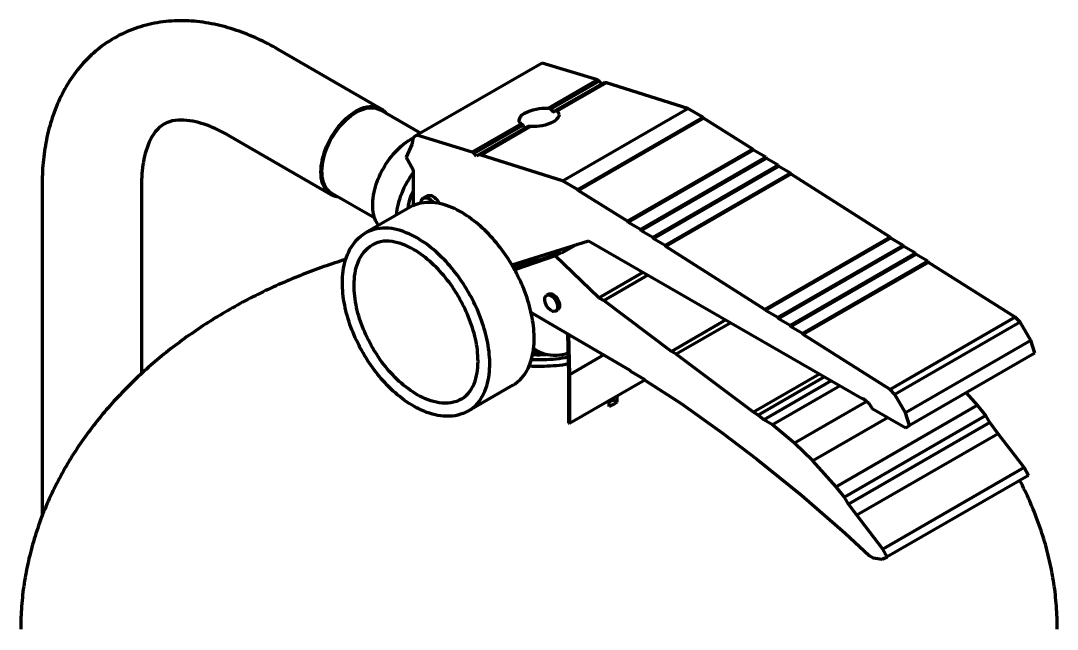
# Model space of a CAD drawing. Header units: millimetres. Extents: x 0 to 2208, y 0 to 420.
# Drawn here: x 184.57 to 202.72, y 85.91 to 96.57 of the extents above; entities that cross this region are included whole.
import ezdxf

# ---------------------------------------------------------------- set-up
doc = ezdxf.new("R2010")
doc.units = ezdxf.units.MM
doc.layers.add('01-VISIBLE', color=7, linetype='CONTINUOUS', lineweight=70)

msp = doc.modelspace()

# ---------------------------------------------------------------- linework, layer by layer
at = {"layer": '01-VISIBLE'}
for p, q in [((190.875, 95.026), (189.076, 96.065)), ((193.698, 95.826), (191.506, 94.561)), ((194.667, 95.53), (193.698, 95.826)), ((194.667, 95.53), (193.808, 95.033)), ((194.703, 95.509), (193.852, 95.017)), ((194.788, 95.488), (193.934, 94.995)), ((194.824, 95.481), (193.96, 94.983)), ((194.703, 95.509), (194.667, 95.53)), ((194.74, 95.46), (194.703, 95.509)), ((194.824, 95.481), (194.788, 95.488)), ((196.248, 95.031), (194.824, 95.481)), ((191.569, 94.597), (190.863, 95.005)), ((194.056, 93.766), (196.248, 95.031)), ((196.512, 94.88), (196.248, 95.031)), ((193.335, 94.76), (192.475, 94.264)), ((194.319, 93.614), (196.512, 94.88)), ((194.332, 93.593), (196.524, 94.859)), ((196.524, 94.859), (196.512, 94.88)), ((197.386, 94.319), (196.524, 94.859)), ((193.363, 94.735), (192.511, 94.243)), ((193.449, 94.715), (192.596, 94.222)), ((193.495, 94.714), (192.632, 94.215)), ((190.005, 93.52), (188.206, 94.559)), ((191.416, 94.399), (191.32, 94.177)), ((191.44, 94.523), (191.416, 94.399)), ((191.506, 94.561), (191.44, 94.523)), ((192.475, 94.264), (191.506, 94.561)), ((192.511, 94.243), (192.475, 94.264)), ((192.547, 94.195), (192.511, 94.243)), ((192.596, 94.222), (192.547, 94.195)), ((192.632, 94.215), (192.596, 94.222)), ((194.056, 93.766), (192.632, 94.215)), ((197.386, 94.319), (195.193, 93.054)), ((197.398, 94.299), (195.205, 93.034)), ((197.398, 94.299), (197.386, 94.319)), ((197.613, 94.175), (197.398, 94.299)), ((191.32, 94.177), (191.44, 93.956)), ((197.613, 94.175), (195.421, 92.909)), ((197.625, 94.154), (195.433, 92.889)), ((197.829, 94.037), (195.637, 92.771)), ((197.625, 94.154), (197.613, 94.175)), ((197.829, 94.037), (197.625, 94.154)), ((197.841, 94.016), (197.829, 94.037)), ((191.44, 93.956), (191.44, 93.328)), ((197.841, 94.016), (195.649, 92.75)), ((198.045, 93.898), (195.853, 92.633)), ((198.057, 93.877), (195.865, 92.612)), ((198.045, 93.898), (197.841, 94.016)), ((198.057, 93.877), (198.045, 93.898)), ((199.793, 92.778), (198.057, 93.877)), ((184.942, 93.679), (184.942, 87.892)), ((186.682, 93.679), (186.682, 90.387)), ((194.319, 93.614), (194.056, 93.766)), ((190.767, 93.109), (190.018, 93.541)), ((191.618, 93.459), (191.689, 93.499)), ((194.332, 93.593), (194.319, 93.614)), ((195.193, 93.054), (194.332, 93.593)), ((191.386, 93.301), (190.608, 92.852)), ((195.205, 93.034), (195.193, 93.054)), ((195.421, 92.909), (195.205, 93.034)), ((195.433, 92.889), (195.421, 92.909)), ((195.637, 92.771), (195.433, 92.889)), ((195.649, 92.75), (195.637, 92.771)), ((195.853, 92.633), (195.649, 92.75)), ((199.793, 92.778), (197.6, 91.512)), ((199.805, 92.757), (197.612, 91.492)), ((199.805, 92.757), (199.793, 92.778)), ((200.02, 92.633), (199.805, 92.757)), ((193.169, 92.291), (194.511, 92.715)), ((194.318, 92.654), (194.045, 92.497)), ((194.511, 92.715), (199.3, 89.95)), ((195.865, 92.612), (195.853, 92.633)), ((197.6, 91.512), (195.865, 92.612)), ((200.02, 92.633), (197.828, 91.367)), ((200.032, 92.612), (197.84, 91.346)), ((200.032, 92.612), (200.02, 92.633)), ((200.235, 92.495), (200.032, 92.612)), ((193.504, 92.397), (193.206, 92.225)), ((193.483, 92.39), (193.21, 92.233)), ((193.927, 92.447), (193.217, 92.206)), ((193.362, 92.281), (194.033, 92.508)), ((193.362, 92.281), (193.635, 92.438)), ((193.927, 92.447), (194.033, 92.508)), ((194.693, 91.715), (193.927, 92.447)), ((194.033, 92.508), (194.045, 92.497)), ((200.235, 92.495), (198.043, 91.229)), ((200.247, 92.474), (198.055, 91.208)), ((200.247, 92.474), (200.235, 92.495)), ((200.451, 92.356), (200.247, 92.474)), ((193.191, 92.253), (193.362, 92.352)), ((193.192, 92.25), (193.375, 92.356)), ((193.193, 92.248), (193.385, 92.359)), ((193.194, 92.247), (193.393, 92.362)), ((193.195, 92.246), (193.398, 92.363)), ((193.202, 92.233), (193.21, 92.233)), ((200.451, 92.356), (198.259, 91.091)), ((200.463, 92.335), (198.271, 91.07)), ((200.463, 92.335), (200.451, 92.356)), ((201.984, 91.375), (200.463, 92.335)), ((194.693, 91.715), (195.469, 92.163)), ((194.777, 91.666), (195.553, 92.114)), ((193.776, 91.758), (193.811, 91.778)), ((194.777, 91.666), (194.693, 91.715)), ((195.962, 90.775), (194.777, 91.666)), ((193.936, 91.481), (193.971, 91.501)), ((197.612, 91.492), (197.6, 91.512)), ((197.828, 91.367), (197.612, 91.492)), ((193.506, 91.457), (195.232, 90.449)), ((196.917, 91.326), (195.962, 90.775)), ((197.84, 91.346), (197.828, 91.367)), ((198.043, 91.229), (197.84, 91.346)), ((201.984, 91.375), (199.792, 90.109)), ((202.067, 91.285), (201.984, 91.375)), ((197.002, 91.278), (196.046, 90.726)), ((198.055, 91.208), (198.043, 91.229)), ((198.259, 91.091), (198.055, 91.208)), ((202.067, 91.285), (199.875, 90.019)), ((202.253, 90.964), (202.067, 91.285)), ((194.166, 90.375), (194.146, 91.083)), ((194.16, 91.075), (194.18, 90.368)), ((198.271, 91.07), (198.259, 91.091)), ((199.792, 90.109), (198.271, 91.07)), ((202.253, 90.964), (200.061, 89.698)), ((202.325, 90.742), (202.253, 90.964)), ((193.548, 90.825), (193.644, 90.77)), ((196.046, 90.726), (195.962, 90.775)), ((194.779, 90.713), (194.18, 90.368)), ((197.399, 89.71), (196.046, 90.726)), ((202.325, 90.742), (200.133, 89.476)), ((195.232, 90.449), (195.244, 90.428)), ((195.244, 90.428), (195.483, 90.29)), ((194.166, 89.518), (194.166, 90.375)), ((194.18, 90.368), (194.18, 89.51)), ((195.495, 90.269), (194.18, 89.51)), ((195.483, 90.29), (195.495, 90.269)), ((195.495, 90.269), (196.13, 89.861)), ((198.558, 90.379), (197.399, 89.71)), ((198.642, 90.331), (197.483, 89.661)), ((198.762, 90.262), (197.579, 89.579)), ((193.186, 90.183), (192.408, 89.734)), ((198.917, 90.172), (197.734, 89.489)), ((199.875, 90.019), (199.792, 90.109)), ((201.323, 89.832), (201.127, 90.051)), ((194.872, 89.887), (194.945, 89.929)), ((194.872, 89.808), (194.872, 89.909)), ((194.945, 89.929), (194.945, 89.951)), ((194.945, 89.929), (195.013, 89.889)), ((195.013, 89.889), (195.013, 89.991)), ((196.13, 89.861), (196.848, 89.35)), ((199.382, 89.9), (198.117, 89.17)), ((199.3, 89.95), (199.324, 89.95)), ((199.324, 89.95), (199.421, 89.867)), ((199.421, 89.867), (199.48, 89.777)), ((200.061, 89.698), (199.875, 90.019)), ((197.483, 89.661), (197.399, 89.71)), ((197.579, 89.579), (197.483, 89.661)), ((201.323, 89.832), (198.848, 88.403)), ((199.48, 89.777), (200.067, 89.438)), ((200.133, 89.476), (200.061, 89.698)), ((201.466, 89.652), (201.323, 89.832)), ((194.18, 89.51), (194.166, 89.518)), ((197.734, 89.489), (197.579, 89.579)), ((198.117, 89.17), (197.734, 89.489)), ((199.755, 89.619), (198.441, 88.86)), ((201.466, 89.652), (198.991, 88.223)), ((201.538, 89.528), (199.063, 88.099)), ((201.538, 89.528), (201.466, 89.652)), ((201.682, 89.334), (201.538, 89.528)), ((196.848, 89.35), (197.459, 88.887)), ((201.682, 89.334), (199.207, 87.905)), ((200.067, 89.438), (200.133, 89.476)), ((202.137, 88.74), (201.682, 89.334)), ((198.441, 88.86), (198.117, 89.17)), ((197.459, 88.887), (198.238, 88.257)), ((198.848, 88.403), (198.441, 88.86)), ((202.137, 88.74), (199.662, 87.311)), ((202.215, 88.605), (199.74, 87.176)), ((202.215, 88.605), (202.137, 88.74)), ((198.991, 88.223), (198.848, 88.403)), ((198.238, 88.257), (199.003, 87.594)), ((199.063, 88.099), (198.991, 88.223)), ((199.207, 87.905), (199.063, 88.099)), ((199.662, 87.311), (199.207, 87.905)), ((199.003, 87.594), (199.423, 87.2)), ((199.74, 87.176), (199.662, 87.311)), ((199.423, 87.2), (199.495, 87.158)), ((199.495, 87.158), (199.65, 87.138)), ((199.65, 87.138), (199.74, 87.176))]:
    msp.add_line(p, q, dxfattribs=at)
for points in [[(189.076, 96.065), (189.032, 96.09), (188.988, 96.115), (188.944, 96.139), (188.899, 96.162), (188.855, 96.185), (188.81, 96.207), (188.764, 96.229), (188.719, 96.25), (188.673, 96.271), (188.627, 96.291), (188.581, 96.311), (188.534, 96.33), (188.487, 96.348), (188.44, 96.366), (188.393, 96.383), (188.346, 96.399), (188.298, 96.415), (188.25, 96.43), (188.202, 96.445), (188.153, 96.458), (188.105, 96.471), (188.056, 96.483), (188.007, 96.495), (187.958, 96.506), (187.909, 96.515), (187.859, 96.525), (187.81, 96.533), (187.76, 96.54), (187.71, 96.547), (187.66, 96.552), (187.61, 96.557), (187.56, 96.561), (187.51, 96.564), (187.46, 96.566), (187.409, 96.567), (187.359, 96.567), (187.309, 96.567), (187.259, 96.565), (187.208, 96.562), (187.158, 96.558), (187.108, 96.553), (187.058, 96.548), (187.009, 96.541), (186.959, 96.533), (186.909, 96.524), (186.86, 96.514), (186.811, 96.503), (186.762, 96.491), (186.714, 96.478), (186.666, 96.463), (186.618, 96.448), (186.57, 96.432), (186.523, 96.414), (186.476, 96.396), (186.43, 96.377), (186.384, 96.356), (186.339, 96.334), (186.294, 96.312), (186.25, 96.288), (186.206, 96.264), (186.162, 96.238), (186.12, 96.211), (186.078, 96.184), (186.036, 96.155), (185.996, 96.126), (185.956, 96.095), (185.916, 96.064), (185.878, 96.032), (185.84, 95.999), (185.803, 95.965), (185.766, 95.931), (185.73, 95.895), (185.696, 95.859), (185.662, 95.822), (185.628, 95.784), (185.596, 95.746), (185.564, 95.707), (185.533, 95.667), (185.503, 95.627), (185.474, 95.586), (185.446, 95.544), (185.418, 95.502), (185.392, 95.46), (185.366, 95.417), (185.341, 95.373), (185.317, 95.329), (185.293, 95.284), (185.271, 95.239), (185.249, 95.194), (185.228, 95.148), (185.208, 95.102), (185.189, 95.056), (185.171, 95.009), (185.153, 94.962), (185.136, 94.915), (185.12, 94.867), (185.105, 94.819), (185.09, 94.771), (185.076, 94.723), (185.063, 94.674), (185.051, 94.625), (185.039, 94.577), (185.028, 94.528), (185.018, 94.478), (185.008, 94.429), (185, 94.379), (184.991, 94.33), (184.984, 94.28), (184.977, 94.23), (184.971, 94.18), (184.965, 94.131), (184.96, 94.081), (184.956, 94.03), (184.952, 93.98), (184.949, 93.93), (184.947, 93.88), (184.945, 93.83), (184.943, 93.779), (184.943, 93.729), (184.942, 93.679)], [(190.005, 93.52), (189.964, 93.549), (189.927, 93.585), (189.897, 93.626), (189.873, 93.671), (189.854, 93.718), (189.841, 93.767), (189.832, 93.818), (189.827, 93.868), (189.825, 93.919), (189.827, 93.97), (189.831, 94.021), (189.838, 94.072), (189.848, 94.122), (189.859, 94.171), (189.873, 94.221), (189.889, 94.269), (189.906, 94.317), (189.925, 94.364), (189.946, 94.411), (189.969, 94.457), (189.993, 94.502), (190.018, 94.546), (190.045, 94.589), (190.074, 94.632), (190.104, 94.673), (190.135, 94.713), (190.168, 94.752), (190.202, 94.79), (190.238, 94.827), (190.275, 94.862), (190.314, 94.895), (190.354, 94.926), (190.396, 94.956), (190.439, 94.983), (190.484, 95.007), (190.53, 95.028), (190.578, 95.045), (190.628, 95.058), (190.678, 95.065), (190.729, 95.067), (190.78, 95.061), (190.829, 95.048), (190.875, 95.026)], [(190.018, 93.541), (189.976, 93.57), (189.941, 93.606), (189.911, 93.647), (189.887, 93.692), (189.869, 93.74), (189.857, 93.789), (189.848, 93.839), (189.844, 93.889), (189.843, 93.94), (189.845, 93.991), (189.85, 94.041), (189.858, 94.091), (189.868, 94.141), (189.88, 94.19), (189.895, 94.239), (189.911, 94.287), (189.929, 94.335), (189.949, 94.381), (189.97, 94.427), (189.993, 94.473), (190.018, 94.517), (190.044, 94.56), (190.072, 94.603), (190.101, 94.645), (190.131, 94.685), (190.163, 94.724), (190.197, 94.762), (190.232, 94.799), (190.268, 94.834), (190.306, 94.868), (190.346, 94.9), (190.387, 94.929), (190.43, 94.957), (190.474, 94.981), (190.52, 95.003), (190.568, 95.021), (190.617, 95.034), (190.667, 95.042), (190.717, 95.044), (190.768, 95.039), (190.817, 95.026), (190.863, 95.005)], [(190.875, 95.026), (190.893, 95.016), (190.909, 95.003), (190.925, 94.99), (190.94, 94.976), (190.954, 94.961), (190.966, 94.945)], [(193.294, 94.827), (193.311, 94.877), (193.348, 94.917), (193.392, 94.948), (193.44, 94.972), (193.49, 94.992), (193.541, 95.008), (193.594, 95.021), (193.647, 95.029), (193.7, 95.035), (193.754, 95.036), (193.808, 95.033)], [(193.852, 95.017), (193.845, 95.02), (193.838, 95.023), (193.83, 95.026), (193.823, 95.029), (193.816, 95.031), (193.808, 95.033)], [(193.852, 95.017), (193.859, 95.01), (193.866, 95.002), (193.872, 94.994), (193.879, 94.986), (193.885, 94.978), (193.891, 94.97)], [(193.891, 94.97), (193.898, 94.974), (193.905, 94.979), (193.913, 94.983), (193.92, 94.987), (193.927, 94.991), (193.934, 94.995)], [(193.934, 94.995), (193.939, 94.993), (193.943, 94.992), (193.948, 94.99), (193.952, 94.987), (193.956, 94.985), (193.96, 94.983)], [(193.96, 94.983), (193.969, 94.974), (193.977, 94.965), (193.984, 94.955), (193.989, 94.944), (193.992, 94.933), (193.994, 94.921)], [(187.076, 94.757), (187.032, 94.728), (186.992, 94.695), (186.956, 94.659), (186.922, 94.619), (186.892, 94.577), (186.865, 94.533), (186.84, 94.487), (186.818, 94.44), (186.798, 94.392), (186.78, 94.344), (186.764, 94.294), (186.749, 94.244), (186.737, 94.194), (186.725, 94.143), (186.716, 94.092), (186.708, 94.041), (186.701, 93.99), (186.695, 93.938), (186.69, 93.886), (186.687, 93.835), (186.684, 93.783), (186.683, 93.731), (186.682, 93.679)], [(188.206, 94.559), (188.161, 94.584), (188.115, 94.609), (188.069, 94.633), (188.022, 94.655), (187.975, 94.677), (187.928, 94.698), (187.88, 94.718), (187.831, 94.736), (187.782, 94.753), (187.733, 94.769), (187.683, 94.783), (187.632, 94.796), (187.582, 94.806), (187.53, 94.815), (187.479, 94.822), (187.427, 94.826), (187.375, 94.827), (187.323, 94.826), (187.272, 94.821), (187.221, 94.812), (187.171, 94.798), (187.122, 94.78), (187.076, 94.757)], [(193.335, 94.76), (193.324, 94.768), (193.314, 94.778), (193.306, 94.789), (193.299, 94.801), (193.295, 94.814), (193.294, 94.827)], [(193.335, 94.76), (193.339, 94.756), (193.343, 94.751), (193.348, 94.747), (193.353, 94.743), (193.358, 94.739), (193.363, 94.735)], [(193.891, 94.797), (193.845, 94.774), (193.798, 94.755), (193.749, 94.74), (193.699, 94.728), (193.648, 94.719), (193.597, 94.714), (193.546, 94.712), (193.495, 94.714)], [(193.994, 94.921), (193.988, 94.893), (193.975, 94.869), (193.958, 94.847), (193.937, 94.828), (193.915, 94.811), (193.891, 94.797)], [(193.396, 94.684), (193.39, 94.693), (193.384, 94.701), (193.379, 94.709), (193.373, 94.718), (193.368, 94.726), (193.363, 94.735)], [(193.495, 94.714), (193.487, 94.714), (193.48, 94.714), (193.472, 94.714), (193.464, 94.714), (193.456, 94.715), (193.449, 94.715)], [(190.836, 92.983), (190.807, 93.024), (190.783, 93.068), (190.764, 93.115), (190.75, 93.163), (190.74, 93.212), (190.734, 93.262), (190.731, 93.312), (190.731, 93.362), (190.733, 93.413), (190.738, 93.463), (190.746, 93.512), (190.755, 93.562), (190.767, 93.61), (190.78, 93.659), (190.795, 93.707), (190.812, 93.754), (190.83, 93.801), (190.85, 93.847), (190.871, 93.893), (190.894, 93.937), (190.918, 93.982), (190.944, 94.025), (190.97, 94.067), (190.998, 94.109), (191.028, 94.15), (191.059, 94.19), (191.09, 94.228), (191.124, 94.266), (191.158, 94.302), (191.194, 94.338), (191.231, 94.371), (191.27, 94.403), (191.31, 94.434), (191.351, 94.462), (191.394, 94.489), (191.438, 94.513)], [(191.15, 93.164), (191.155, 93.214), (191.162, 93.264), (191.171, 93.313), (191.182, 93.362), (191.195, 93.411), (191.21, 93.459), (191.227, 93.506), (191.245, 93.553), (191.264, 93.599), (191.285, 93.645), (191.308, 93.69), (191.332, 93.734), (191.357, 93.777), (191.383, 93.82), (191.411, 93.861), (191.44, 93.902)], [(190.121, 93.481), (190.101, 93.485), (190.081, 93.489), (190.061, 93.495), (190.042, 93.502), (190.023, 93.51), (190.005, 93.52)], [(191.352, 93.281), (191.36, 93.334), (191.37, 93.386), (191.384, 93.437), (191.4, 93.487), (191.419, 93.536), (191.44, 93.585)], [(191.689, 93.499), (191.705, 93.506), (191.722, 93.509), (191.74, 93.508), (191.757, 93.504), (191.773, 93.498), (191.789, 93.49)], [(191.789, 93.49), (191.812, 93.474), (191.833, 93.456), (191.852, 93.435), (191.87, 93.413), (191.885, 93.39), (191.899, 93.365)], [(193.186, 90.183), (193.228, 90.21), (193.269, 90.24), (193.306, 90.274), (193.341, 90.311), (193.373, 90.35), (193.402, 90.391), (193.428, 90.434), (193.452, 90.479), (193.472, 90.525), (193.49, 90.572), (193.506, 90.62), (193.52, 90.668), (193.531, 90.717), (193.54, 90.767), (193.547, 90.817), (193.553, 90.867), (193.556, 90.917), (193.558, 90.968), (193.559, 91.018), (193.558, 91.069), (193.555, 91.119), (193.551, 91.169), (193.546, 91.22), (193.54, 91.27), (193.532, 91.32), (193.524, 91.369), (193.514, 91.419), (193.503, 91.468), (193.491, 91.517), (193.479, 91.566), (193.465, 91.614), (193.45, 91.663), (193.435, 91.711), (193.418, 91.758), (193.401, 91.806), (193.383, 91.853), (193.364, 91.9), (193.345, 91.946), (193.324, 91.992), (193.303, 92.038), (193.281, 92.084), (193.258, 92.129), (193.235, 92.173), (193.211, 92.218), (193.186, 92.261), (193.16, 92.305), (193.134, 92.348), (193.107, 92.391), (193.079, 92.433), (193.051, 92.475), (193.022, 92.516), (192.992, 92.557), (192.962, 92.597), (192.931, 92.637), (192.899, 92.676), (192.867, 92.714), (192.833, 92.752), (192.8, 92.79), (192.765, 92.827), (192.73, 92.863), (192.694, 92.898), (192.657, 92.933), (192.62, 92.967), (192.582, 93), (192.543, 93.032), (192.504, 93.064), (192.464, 93.094), (192.423, 93.124), (192.381, 93.152), (192.339, 93.18), (192.296, 93.206), (192.252, 93.231), (192.207, 93.254), (192.162, 93.276), (192.116, 93.297), (192.069, 93.315), (192.021, 93.332), (191.973, 93.347), (191.924, 93.36), (191.875, 93.37), (191.825, 93.378), (191.775, 93.383), (191.724, 93.385), (191.674, 93.384), (191.624, 93.379), (191.574, 93.371), (191.525, 93.359), (191.477, 93.344), (191.431, 93.324), (191.386, 93.301)], [(191.577, 93.372), (191.578, 93.388), (191.581, 93.405), (191.586, 93.421), (191.594, 93.436), (191.605, 93.449), (191.618, 93.459)], [(191.618, 93.459), (191.634, 93.465), (191.652, 93.468), (191.669, 93.467), (191.686, 93.463), (191.702, 93.457), (191.718, 93.449)], [(191.718, 93.449), (191.732, 93.44), (191.746, 93.43), (191.758, 93.419), (191.77, 93.407), (191.782, 93.394), (191.792, 93.381)], [(191.508, 92.762), (191.462, 92.788), (191.415, 92.812), (191.368, 92.835), (191.319, 92.855), (191.27, 92.874), (191.22, 92.891), (191.17, 92.905), (191.118, 92.917), (191.067, 92.926), (191.014, 92.932), (190.962, 92.936), (190.909, 92.935), (190.857, 92.931), (190.805, 92.924), (190.753, 92.912), (190.703, 92.896), (190.655, 92.876), (190.608, 92.852)], [(192.408, 89.734), (192.364, 89.71), (192.318, 89.69), (192.271, 89.674), (192.222, 89.66), (192.173, 89.65), (192.123, 89.643), (192.073, 89.64), (192.023, 89.639), (191.973, 89.642), (191.923, 89.647), (191.874, 89.654), (191.825, 89.664), (191.776, 89.677), (191.728, 89.691), (191.68, 89.707), (191.634, 89.726), (191.588, 89.745), (191.542, 89.767), (191.498, 89.79), (191.454, 89.814), (191.411, 89.839), (191.368, 89.866), (191.326, 89.894), (191.285, 89.923), (191.245, 89.953), (191.206, 89.984), (191.167, 90.016), (191.129, 90.048), (191.092, 90.082), (191.055, 90.116), (191.019, 90.151), (190.984, 90.187), (190.949, 90.223), (190.916, 90.26), (190.882, 90.298), (190.85, 90.336), (190.818, 90.375), (190.787, 90.415), (190.757, 90.455), (190.727, 90.495), (190.698, 90.536), (190.67, 90.577), (190.643, 90.619), (190.616, 90.662), (190.59, 90.705), (190.564, 90.748), (190.539, 90.791), (190.515, 90.835), (190.492, 90.88), (190.47, 90.925), (190.448, 90.97), (190.427, 91.015), (190.407, 91.061), (190.387, 91.108), (190.369, 91.154), (190.351, 91.201), (190.334, 91.248), (190.318, 91.296), (190.303, 91.344), (190.288, 91.392), (190.275, 91.44), (190.263, 91.489), (190.251, 91.538), (190.241, 91.587), (190.232, 91.636), (190.223, 91.685), (190.216, 91.735), (190.211, 91.785), (190.206, 91.835), (190.203, 91.885), (190.201, 91.935), (190.2, 91.985), (190.201, 92.035), (190.204, 92.085), (190.208, 92.135), (190.214, 92.185), (190.221, 92.235), (190.231, 92.284), (190.242, 92.333), (190.256, 92.381), (190.272, 92.429), (190.29, 92.475), (190.311, 92.521), (190.334, 92.566), (190.359, 92.609), (190.387, 92.65), (190.418, 92.69), (190.451, 92.728), (190.487, 92.763), (190.525, 92.795), (190.566, 92.825), (190.608, 92.852)], [(192.408, 89.734), (192.451, 89.761), (192.491, 89.792), (192.529, 89.825), (192.564, 89.862), (192.596, 89.901), (192.625, 89.943), (192.651, 89.986), (192.674, 90.031), (192.695, 90.077), (192.713, 90.124), (192.729, 90.172), (192.742, 90.221), (192.753, 90.27), (192.763, 90.32), (192.77, 90.37), (192.775, 90.421), (192.779, 90.471), (192.78, 90.522), (192.781, 90.572), (192.78, 90.623), (192.777, 90.673), (192.773, 90.724), (192.768, 90.774), (192.761, 90.824), (192.754, 90.874), (192.745, 90.924), (192.735, 90.974), (192.724, 91.023), (192.712, 91.073), (192.7, 91.121), (192.686, 91.17), (192.671, 91.219), (192.655, 91.267), (192.639, 91.315), (192.621, 91.362), (192.603, 91.409), (192.584, 91.456), (192.564, 91.503), (192.544, 91.549), (192.522, 91.595), (192.5, 91.64), (192.477, 91.685), (192.454, 91.73), (192.429, 91.775), (192.404, 91.819), (192.379, 91.862), (192.352, 91.905), (192.325, 91.948), (192.297, 91.99), (192.269, 92.032), (192.239, 92.073), (192.209, 92.114), (192.179, 92.154), (192.148, 92.194), (192.116, 92.233), (192.083, 92.272), (192.05, 92.31), (192.016, 92.348), (191.981, 92.384), (191.945, 92.42), (191.909, 92.456), (191.872, 92.491), (191.835, 92.525), (191.797, 92.558), (191.758, 92.59), (191.718, 92.621), (191.677, 92.652), (191.636, 92.681), (191.594, 92.709), (191.551, 92.736), (191.508, 92.762)], [(192.288, 89.942), (192.243, 89.919), (192.196, 89.9), (192.148, 89.886), (192.099, 89.876), (192.048, 89.87), (191.998, 89.869), (191.948, 89.871), (191.897, 89.876), (191.848, 89.885), (191.799, 89.896), (191.75, 89.91), (191.702, 89.927), (191.656, 89.945), (191.61, 89.966), (191.564, 89.988), (191.52, 90.012), (191.476, 90.038), (191.434, 90.065), (191.392, 90.093), (191.351, 90.123), (191.311, 90.153), (191.272, 90.185), (191.233, 90.218), (191.196, 90.251), (191.159, 90.286), (191.123, 90.321), (191.088, 90.357), (191.054, 90.394), (191.02, 90.432), (190.987, 90.47), (190.955, 90.509), (190.924, 90.549), (190.894, 90.589), (190.864, 90.63), (190.835, 90.672), (190.807, 90.714), (190.78, 90.756), (190.754, 90.799), (190.728, 90.842), (190.703, 90.886), (190.679, 90.931), (190.656, 90.976), (190.634, 91.021), (190.612, 91.066), (190.592, 91.113), (190.572, 91.159), (190.553, 91.206), (190.536, 91.253), (190.519, 91.301), (190.503, 91.348), (190.488, 91.397), (190.474, 91.445), (190.462, 91.494), (190.45, 91.543), (190.44, 91.592), (190.431, 91.642), (190.423, 91.692), (190.416, 91.742), (190.411, 91.792), (190.407, 91.842), (190.405, 91.893), (190.405, 91.943), (190.406, 91.994), (190.41, 92.044), (190.415, 92.094), (190.422, 92.144), (190.432, 92.194), (190.444, 92.243), (190.459, 92.291), (190.476, 92.338), (190.496, 92.384), (190.52, 92.429), (190.546, 92.472), (190.576, 92.512), (190.61, 92.55), (190.646, 92.585), (190.686, 92.616), (190.728, 92.644)], [(191.448, 92.561), (191.404, 92.585), (191.359, 92.608), (191.313, 92.629), (191.266, 92.648), (191.218, 92.665), (191.17, 92.679), (191.121, 92.691), (191.071, 92.7), (191.021, 92.705), (190.97, 92.706), (190.92, 92.704), (190.87, 92.696), (190.821, 92.684), (190.773, 92.666), (190.728, 92.644)], [(190.258, 92.386), (190.21, 92.371), (190.162, 92.356), (190.114, 92.34), (190.066, 92.325), (190.019, 92.309), (189.971, 92.293), (189.924, 92.276), (189.877, 92.26), (189.829, 92.243), (189.782, 92.226), (189.735, 92.209), (189.688, 92.192), (189.641, 92.174), (189.594, 92.156), (189.547, 92.138), (189.501, 92.12), (189.454, 92.101), (189.407, 92.083), (189.361, 92.064), (189.315, 92.044), (189.268, 92.025), (189.222, 92.005), (189.176, 91.985), (189.13, 91.965), (189.085, 91.945), (189.039, 91.924), (188.993, 91.904), (188.948, 91.883), (188.902, 91.861), (188.857, 91.84), (188.812, 91.818), (188.767, 91.796), (188.722, 91.774), (188.677, 91.751), (188.632, 91.729), (188.587, 91.706), (188.543, 91.683), (188.499, 91.659), (188.454, 91.636), (188.41, 91.612), (188.366, 91.588), (188.322, 91.564), (188.278, 91.539), (188.235, 91.514), (188.191, 91.489), (188.148, 91.464), (188.105, 91.439), (188.062, 91.413), (188.019, 91.387), (187.976, 91.361), (187.933, 91.335), (187.891, 91.308), (187.849, 91.281), (187.806, 91.254), (187.764, 91.227), (187.722, 91.199), (187.681, 91.171), (187.639, 91.143), (187.598, 91.115), (187.556, 91.086), (187.515, 91.058), (187.474, 91.029), (187.434, 90.999), (187.393, 90.97), (187.353, 90.94), (187.312, 90.91), (187.272, 90.88), (187.233, 90.85), (187.193, 90.819), (187.153, 90.788), (187.114, 90.757), (187.075, 90.726), (187.036, 90.694), (186.997, 90.662), (186.959, 90.63), (186.92, 90.598), (186.882, 90.565), (186.844, 90.532), (186.807, 90.499), (186.769, 90.466), (186.732, 90.433), (186.695, 90.399), (186.658, 90.365), (186.621, 90.331), (186.585, 90.296), (186.548, 90.261), (186.512, 90.226), (186.477, 90.191), (186.441, 90.156), (186.406, 90.12), (186.371, 90.084), (186.336, 90.048), (186.302, 90.012), (186.267, 89.975), (186.233, 89.939), (186.199, 89.902), (186.166, 89.864), (186.132, 89.827), (186.099, 89.789), (186.067, 89.751), (186.034, 89.713), (186.002, 89.674), (185.97, 89.636), (185.938, 89.597), (185.907, 89.558), (185.876, 89.518), (185.845, 89.479), (185.814, 89.439), (185.784, 89.399), (185.754, 89.359), (185.725, 89.318), (185.695, 89.278), (185.666, 89.237), (185.637, 89.196), (185.609, 89.154), (185.581, 89.113), (185.553, 89.071), (185.526, 89.029), (185.498, 88.987), (185.472, 88.945), (185.445, 88.902), (185.419, 88.859), (185.393, 88.816), (185.368, 88.773), (185.342, 88.73), (185.318, 88.686), (185.293, 88.642), (185.269, 88.598), (185.245, 88.554), (185.222, 88.51), (185.199, 88.465), (185.176, 88.421), (185.154, 88.376), (185.132, 88.331), (185.111, 88.285), (185.089, 88.24), (185.069, 88.194), (185.048, 88.148), (185.028, 88.102), (185.009, 88.056), (184.989, 88.01), (184.97, 87.963), (184.952, 87.917), (184.934, 87.87), (184.916, 87.823), (184.899, 87.776), (184.882, 87.729), (184.866, 87.681), (184.85, 87.634), (184.834, 87.586), (184.819, 87.538), (184.804, 87.49), (184.79, 87.442), (184.776, 87.394), (184.763, 87.346), (184.75, 87.297), (184.737, 87.249), (184.725, 87.2), (184.713, 87.151), (184.702, 87.102), (184.691, 87.054), (184.681, 87.004), (184.671, 86.955), (184.662, 86.906), (184.653, 86.857), (184.644, 86.807), (184.636, 86.758), (184.628, 86.708), (184.621, 86.659), (184.614, 86.609), (184.608, 86.559), (184.602, 86.509), (184.597, 86.46), (184.592, 86.41), (184.587, 86.36), (184.583, 86.31), (184.58, 86.26), (184.577, 86.21), (184.574, 86.159), (184.572, 86.109), (184.571, 86.059), (184.569, 86.009), (184.569, 85.959), (184.569, 85.909)], [(192.288, 89.942), (192.33, 89.969), (192.368, 90.001), (192.403, 90.037), (192.434, 90.076), (192.462, 90.118), (192.486, 90.162), (192.506, 90.207), (192.524, 90.254), (192.538, 90.302), (192.55, 90.351), (192.56, 90.4), (192.567, 90.449), (192.572, 90.499), (192.575, 90.549), (192.576, 90.599), (192.575, 90.649), (192.573, 90.699), (192.569, 90.749), (192.564, 90.799), (192.558, 90.848), (192.55, 90.898), (192.541, 90.947), (192.531, 90.996), (192.519, 91.045), (192.507, 91.093), (192.493, 91.141), (192.478, 91.189), (192.463, 91.237), (192.446, 91.284), (192.429, 91.331), (192.411, 91.377), (192.391, 91.424), (192.371, 91.469), (192.35, 91.515), (192.329, 91.56), (192.306, 91.605), (192.283, 91.649), (192.258, 91.693), (192.233, 91.736), (192.208, 91.779), (192.181, 91.821), (192.154, 91.863), (192.126, 91.905), (192.097, 91.946), (192.068, 91.986), (192.037, 92.026), (192.006, 92.065), (191.975, 92.104), (191.942, 92.142), (191.909, 92.179), (191.875, 92.216), (191.84, 92.252), (191.804, 92.287), (191.768, 92.321), (191.731, 92.355), (191.693, 92.387), (191.654, 92.419), (191.615, 92.45), (191.574, 92.479), (191.533, 92.508), (191.491, 92.535), (191.448, 92.561)], [(193.936, 91.481), (193.887, 91.476), (193.842, 91.498), (193.805, 91.532), (193.776, 91.573), (193.755, 91.619), (193.743, 91.668), (193.747, 91.718), (193.776, 91.758)], [(193.776, 91.758), (193.789, 91.763), (193.802, 91.765), (193.816, 91.765), (193.83, 91.761), (193.843, 91.756), (193.856, 91.75)], [(193.811, 91.778), (193.824, 91.784), (193.838, 91.786), (193.852, 91.785), (193.865, 91.782), (193.879, 91.777), (193.891, 91.77)], [(193.856, 91.75), (193.897, 91.717), (193.93, 91.675), (193.954, 91.628), (193.967, 91.576), (193.965, 91.523), (193.936, 91.481)], [(193.891, 91.77), (193.932, 91.737), (193.965, 91.695), (193.989, 91.648), (194.003, 91.597), (194.001, 91.544), (193.971, 91.501)], [(193.539, 90.762), (193.56, 90.761), (193.581, 90.76), (193.601, 90.76), (193.622, 90.759), (193.643, 90.759), (193.663, 90.759)], [(193.544, 90.795), (193.554, 90.795), (193.564, 90.795), (193.574, 90.794), (193.583, 90.794), (193.593, 90.794), (193.603, 90.794)], [(194.155, 90.744), (194.105, 90.727), (194.054, 90.715), (194.002, 90.707), (193.949, 90.703), (193.896, 90.703), (193.844, 90.708), (193.792, 90.716), (193.741, 90.729), (193.691, 90.747), (193.644, 90.77)], [(193.511, 90.635), (193.565, 90.633), (193.619, 90.632), (193.673, 90.632), (193.727, 90.633), (193.781, 90.635), (193.835, 90.638), (193.889, 90.642), (193.943, 90.648), (193.997, 90.654), (194.051, 90.661), (194.104, 90.67), (194.157, 90.679)], [(193.531, 90.721), (193.571, 90.719), (193.61, 90.718), (193.65, 90.718), (193.689, 90.719), (193.729, 90.72), (193.768, 90.721)], [(193.471, 90.521), (193.524, 90.518), (193.577, 90.517), (193.63, 90.516), (193.684, 90.516), (193.737, 90.518), (193.79, 90.52), (193.843, 90.522), (193.897, 90.526), (193.95, 90.531), (194.003, 90.537), (194.055, 90.543), (194.108, 90.551), (194.161, 90.559)], [(194.872, 89.808), (194.884, 89.814), (194.896, 89.821), (194.908, 89.827), (194.921, 89.834), (194.933, 89.841), (194.945, 89.848)], [(194.945, 89.848), (194.956, 89.854), (194.968, 89.861), (194.979, 89.868), (194.991, 89.875), (195.002, 89.882), (195.013, 89.889)], [(202.719, 85.909), (202.718, 85.959), (202.718, 86.009), (202.716, 86.06), (202.715, 86.11), (202.713, 86.16), (202.71, 86.21), (202.707, 86.261), (202.703, 86.311), (202.699, 86.361), (202.695, 86.411), (202.69, 86.461), (202.685, 86.511), (202.679, 86.561), (202.673, 86.611), (202.666, 86.661), (202.658, 86.71), (202.651, 86.76), (202.643, 86.81), (202.634, 86.859), (202.625, 86.909), (202.615, 86.958), (202.605, 87.007), (202.595, 87.057), (202.584, 87.106), (202.573, 87.155), (202.561, 87.204), (202.549, 87.252), (202.536, 87.301), (202.523, 87.35), (202.51, 87.398), (202.496, 87.446), (202.481, 87.494), (202.466, 87.543), (202.451, 87.59), (202.436, 87.638), (202.42, 87.686), (202.403, 87.733), (202.386, 87.781), (202.369, 87.828), (202.351, 87.875), (202.333, 87.922), (202.314, 87.969), (202.296, 88.015), (202.276, 88.062), (202.256, 88.108), (202.236, 88.154), (202.216, 88.2), (202.195, 88.246), (202.174, 88.291), (202.152, 88.337), (202.13, 88.382), (202.108, 88.427), (202.085, 88.472), (202.062, 88.516)]]:
    msp.add_lwpolyline(points, dxfattribs=at)

doc.saveas('drawing.dxf')
